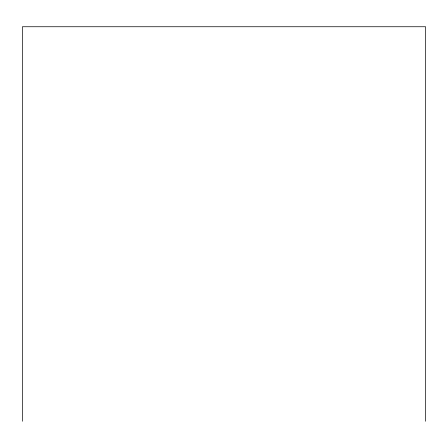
<?xml version="1.0" encoding="UTF-8"?>
<svg xmlns="http://www.w3.org/2000/svg" width="448" height="448" viewBox="0 0 448 448"><rect width="100%" height="100%" fill="white"/><g stroke="black" fill="none" stroke-linecap="round" stroke-linejoin="round"><path stroke-width="0.67" d="M425.6 421.26L425.6 26.74L22.4 26.74L22.4 421.26"/></g></svg>
